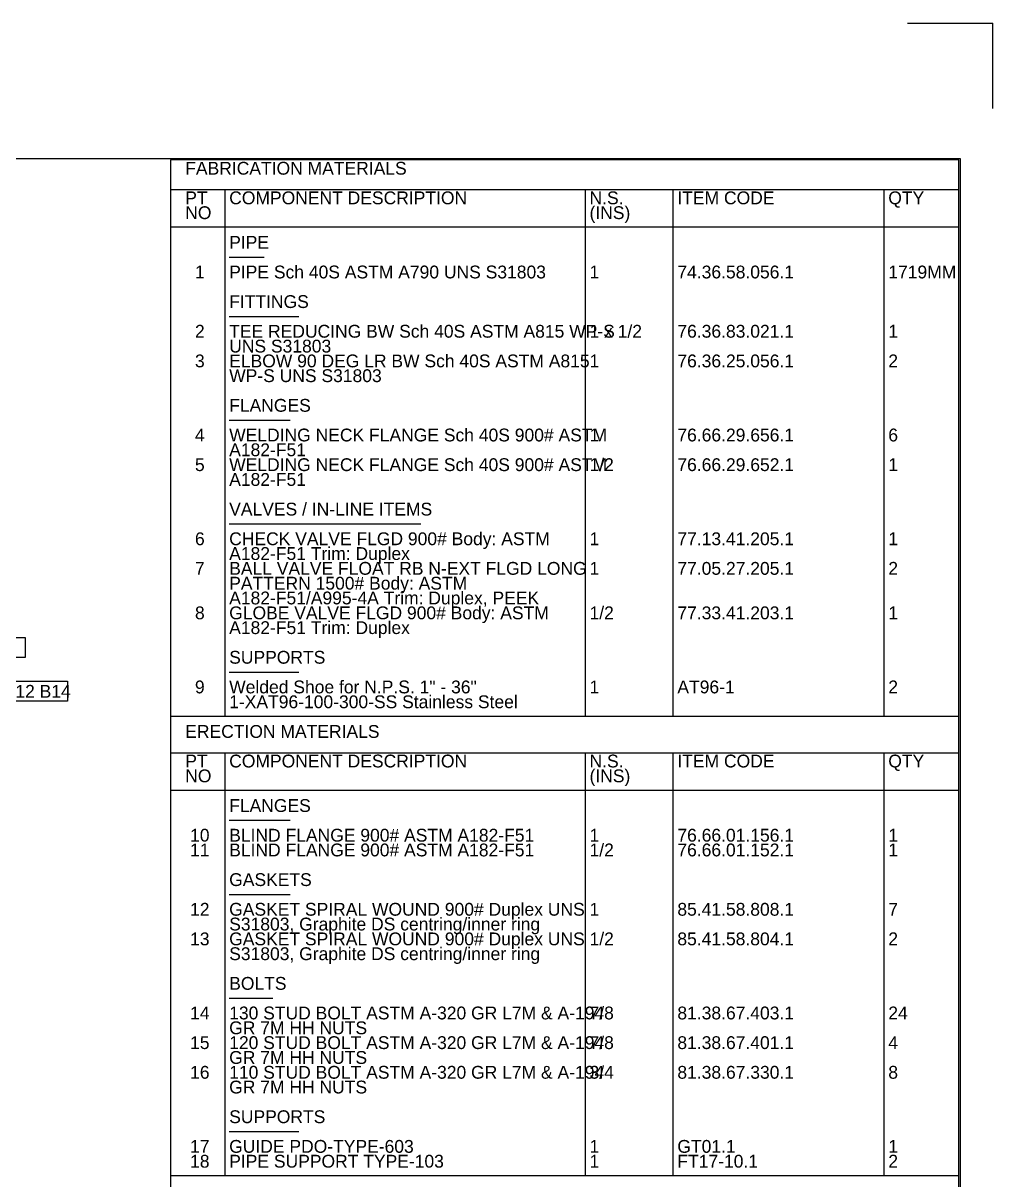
# Model space of a CAD drawing. Extents: x 0 to 420, y 0 to 297.
# Drawn here: x 278.1 to 420, y 127.8 to 297 of the extents above; entities that cross this region are included whole.
import ezdxf

# ---------------------------------------------------------------- set-up
doc = ezdxf.new("R2010")
doc.units = 0
doc.styles.add('HTX1', font='O8116901', dxfattribs={"width": 1.02})

msp = doc.modelspace()

# ---------------------------------------------------------------- linework, layer by layer
at = {"layer": 'GT_1', "flags": 128}
for points in [[(407.5, 297), (420, 297)], [(420, 284.5), (420, 297)], [(20, 277.2), (415.2, 277.2)], [(415, 57), (415, 277), (299.7, 277), (299.7, 57), (415, 57)], [(415.2, 277.2), (415.2, 7)], [(299.7, 272.66), (415, 272.66)], [(307.63, 272.66), (307.63, 195.62)], [(360.34, 272.66), (360.34, 195.62)], [(373.2, 272.66), (373.2, 195.62)], [(404.06, 272.66), (404.06, 195.62)], [(299.7, 267.18), (415, 267.18)], [(313.37, 262.72), (308.27, 262.72)], [(318.47, 254.05), (308.27, 254.05)], [(317.2, 238.87), (308.27, 238.87)], [(336.32, 223.69), (308.27, 223.69)], [(274.8, 207.1), (278.4, 207.1), (278.4, 204.2), (274.8, 204.2), (274.8, 207.1)], [(318.47, 202.01), (308.27, 202.01)], [(270.8, 200.7), (284.6, 200.7), (284.6, 197.8), (270.8, 197.8), (270.8, 200.7)], [(299.7, 195.62), (415, 195.62)], [(299.7, 190.26), (415, 190.26)], [(307.63, 190.26), (307.63, 128.4)], [(360.34, 190.26), (360.34, 128.4)], [(373.2, 190.26), (373.2, 128.4)], [(404.06, 190.26), (404.06, 128.4)], [(299.7, 184.78), (415, 184.78)], [(317.2, 180.32), (308.27, 180.32)], [(317.2, 169.48), (308.27, 169.48)], [(314.65, 154.3), (308.27, 154.3)], [(318.47, 134.79), (308.27, 134.79)], [(299.7, 128.4), (415, 128.4)]]:
    msp.add_lwpolyline(points, dxfattribs=at)

# ---------------------------------------------------------------- texts
at = {"layer": 'GT_1', "style": 'HTX1', "width": 1.02}
for s, height, p in [('FABRICATION MATERIALS', 1.875, (301.84, 274.83)), ('PT', 1.875, (301.84, 270.5)), ('COMPONENT DESCRIPTION', 1.875, (308.27, 270.5)), ('N.S.', 1.875, (360.99, 270.5)), ('ITEM CODE', 1.875, (373.84, 270.5)), ('QTY', 1.875, (404.7, 270.5)), ('NO', 1.875, (301.84, 268.33)), ('(INS)', 1.875, (360.99, 268.33)), ('PIPE', 1.875, (308.27, 263.99)), ('  1', 1.875, (301.84, 259.65)), ('PIPE Sch 40S ASTM A790 UNS S31803', 1.875, (308.27, 259.65)), ('1', 1.88, (360.99, 259.65)), ('74.36.58.056.1', 1.875, (373.84, 259.65)), ('1719MM', 1.875, (404.7, 259.65)), ('FITTINGS', 1.875, (308.27, 255.32)), ('  2', 1.875, (301.84, 250.98)), ('TEE REDUCING BW Sch 40S ASTM A815 WP-S', 1.875, (308.27, 250.98)), ('1 x 1/2', 1.875, (360.99, 250.98)), ('76.36.83.021.1', 1.875, (373.84, 250.98)), ('1', 1.88, (404.7, 250.98)), ('UNS S31803', 1.875, (308.27, 248.81)), ('  3', 1.875, (301.84, 246.64)), ('ELBOW 90 DEG LR BW Sch 40S ASTM A815', 1.875, (308.27, 246.64)), ('1', 1.88, (360.99, 246.64)), ('76.36.25.056.1', 1.875, (373.84, 246.64)), ('2', 1.88, (404.7, 246.64)), ('WP-S UNS S31803', 1.875, (308.27, 244.48)), ('FLANGES', 1.875, (308.27, 240.14)), ('  4', 1.875, (301.84, 235.8)), ('WELDING NECK FLANGE Sch 40S 900# ASTM', 1.875, (308.27, 235.8)), ('1', 1.88, (360.99, 235.8)), ('76.66.29.656.1', 1.875, (373.84, 235.8)), ('6', 1.88, (404.7, 235.8)), ('A182-F51', 1.875, (308.27, 233.64)), ('  5', 1.875, (301.84, 231.46)), ('WELDING NECK FLANGE Sch 40S 900# ASTM', 1.875, (308.27, 231.46)), ('1/2', 1.875, (360.99, 231.46)), ('76.66.29.652.1', 1.875, (373.84, 231.46)), ('1', 1.88, (404.7, 231.46)), ('A182-F51', 1.875, (308.27, 229.3)), ('VALVES / IN-LINE ITEMS', 1.875, (308.27, 224.96)), ('  6', 1.875, (301.84, 220.62)), ('CHECK VALVE FLGD 900# Body: ASTM', 1.875, (308.27, 220.62)), ('1', 1.88, (360.99, 220.62)), ('77.13.41.205.1', 1.875, (373.84, 220.62)), ('1', 1.88, (404.7, 220.62)), ('A182-F51 Trim: Duplex', 1.875, (308.27, 218.46)), ('  7', 1.875, (301.84, 216.29)), ('BALL VALVE FLOAT RB N-EXT FLGD LONG', 1.875, (308.27, 216.29)), ('1', 1.88, (360.99, 216.29)), ('77.05.27.205.1', 1.875, (373.84, 216.29)), ('2', 1.88, (404.7, 216.29)), ('PATTERN 1500# Body: ASTM', 1.875, (308.27, 214.12)), ('A182-F51/A995-4A Trim: Duplex, PEEK', 1.875, (308.27, 211.96)), ('  8', 1.875, (301.84, 209.78)), ('GLOBE VALVE FLGD 900# Body: ASTM', 1.875, (308.27, 209.78)), ('1/2', 1.875, (360.99, 209.78)), ('77.33.41.203.1', 1.875, (373.84, 209.78)), ('1', 1.88, (404.7, 209.78)), ('A182-F51 Trim: Duplex', 1.875, (308.27, 207.62)), ('SUPPORTS', 1.875, (308.27, 203.28)), ('F4 G12 B14', 1.875, (271.3, 198.3)), ('  9', 1.875, (301.84, 198.94)), ('Welded Shoe for N.P.S. 1" - 36"', 1.875, (308.27, 198.94)), ('1', 1.88, (360.99, 198.94)), ('AT96-1', 1.875, (373.84, 198.94)), ('2', 1.88, (404.7, 198.94)), ('1-XAT96-100-300-SS Stainless Steel', 1.875, (308.27, 196.77)), ('ERECTION MATERIALS', 1.875, (301.84, 192.43)), ('PT', 1.875, (301.84, 188.1)), ('COMPONENT DESCRIPTION', 1.875, (308.27, 188.1)), ('N.S.', 1.875, (360.99, 188.1)), ('ITEM CODE', 1.875, (373.84, 188.1)), ('QTY', 1.875, (404.7, 188.1)), ('(INS)', 1.875, (360.99, 185.93)), ('NO', 1.875, (301.84, 185.93)), ('FLANGES', 1.875, (308.27, 181.59)), (' 10', 1.875, (301.84, 177.25)), ('BLIND FLANGE 900# ASTM A182-F51', 1.875, (308.27, 177.25)), ('1', 1.88, (360.99, 177.25)), ('76.66.01.156.1', 1.875, (373.84, 177.25)), ('1', 1.88, (404.7, 177.25)), (' 11', 1.875, (301.84, 175.09)), ('BLIND FLANGE 900# ASTM A182-F51', 1.875, (308.27, 175.09)), ('1/2', 1.875, (360.99, 175.09)), ('76.66.01.152.1', 1.875, (373.84, 175.09)), ('1', 1.88, (404.7, 175.09)), ('GASKETS', 1.875, (308.27, 170.75)), (' 12', 1.875, (301.84, 166.41)), ('GASKET SPIRAL WOUND 900# Duplex UNS', 1.875, (308.27, 166.41)), ('1', 1.88, (360.99, 166.41)), ('85.41.58.808.1', 1.875, (373.84, 166.41)), ('7', 1.88, (404.7, 166.41)), ('S31803, Graphite DS centring/inner ring', 1.875, (308.27, 164.25)), (' 13', 1.875, (301.84, 162.08)), ('GASKET SPIRAL WOUND 900# Duplex UNS', 1.875, (308.27, 162.08)), ('1/2', 1.875, (360.99, 162.08)), ('85.41.58.804.1', 1.875, (373.84, 162.08)), ('2', 1.88, (404.7, 162.08)), ('S31803, Graphite DS centring/inner ring', 1.875, (308.27, 159.91)), ('BOLTS', 1.875, (308.27, 155.57)), (' 14', 1.875, (301.84, 151.24)), ('130 STUD BOLT ASTM A-320 GR L7M & A-194', 1.875, (308.27, 151.24)), ('7/8', 1.875, (360.99, 151.24)), ('81.38.67.403.1', 1.875, (373.84, 151.24)), ('24', 1.875, (404.7, 151.24)), ('GR 7M HH NUTS', 1.875, (308.27, 149.07)), (' 15', 1.875, (301.84, 146.9)), ('120 STUD BOLT ASTM A-320 GR L7M & A-194', 1.875, (308.27, 146.9)), ('7/8', 1.875, (360.99, 146.9)), ('81.38.67.401.1', 1.875, (373.84, 146.9)), ('4', 1.88, (404.7, 146.9)), ('GR 7M HH NUTS', 1.875, (308.27, 144.73)), (' 16', 1.875, (301.84, 142.56)), ('110 STUD BOLT ASTM A-320 GR L7M & A-194', 1.875, (308.27, 142.56)), ('3/4', 1.875, (360.99, 142.56)), ('81.38.67.330.1', 1.875, (373.84, 142.56)), ('8', 1.88, (404.7, 142.56)), ('GR 7M HH NUTS', 1.875, (308.27, 140.4)), ('SUPPORTS', 1.875, (308.27, 136.06)), (' 17', 1.875, (301.84, 131.72)), ('GUIDE PDO-TYPE-603', 1.875, (308.27, 131.72)), ('1', 1.88, (360.99, 131.72)), ('GT01.1', 1.875, (373.84, 131.72)), ('1', 1.88, (404.7, 131.72)), (' 18', 1.875, (301.84, 129.55)), ('PIPE SUPPORT TYPE-103', 1.875, (308.27, 129.55)), ('1', 1.88, (360.99, 129.55)), ('FT17-10.1', 1.875, (373.84, 129.55)), ('2', 1.88, (404.7, 129.55))]:
    msp.add_text(s, height=height, dxfattribs=at).set_placement(p)

doc.saveas('drawing.dxf')
